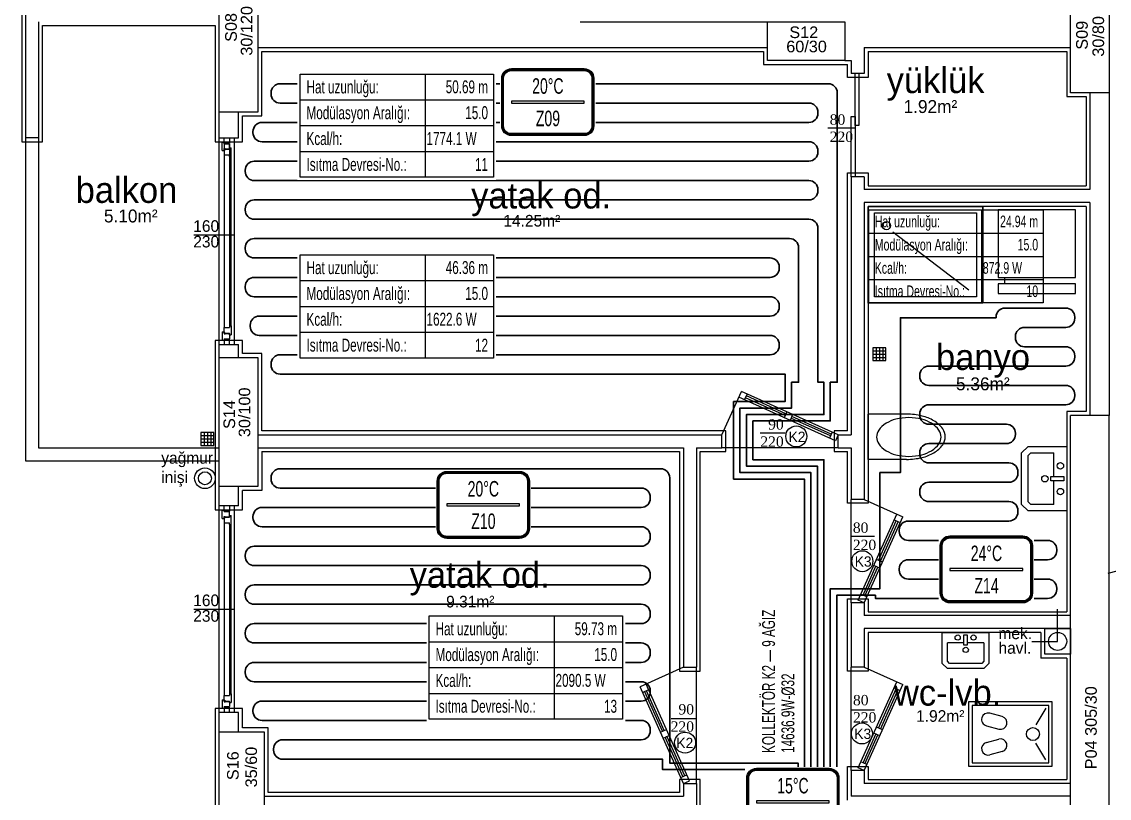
# Model space of a CAD drawing. Header units: centimetres. Extents: x 252602 to 265542, y -444050 to -441150.
# Drawn here: x 252602 to 253445, y -442857 to -442256 of the extents above; entities that cross this region are included whole.
import ezdxf
from ezdxf.enums import TextEntityAlignment as Align

# ---------------------------------------------------------------- set-up
doc = ezdxf.new("R2010")
doc.units = ezdxf.units.CM
for name, color, linetype in [('ROTAS-ISITMA-CAP', 41, 'Continuous'), ('ROTAS-ISITMA-ETIKET', 2, 'Continuous'), ('ROTAS-ISITMA-MAHAL-ETIKET', 2, 'Continuous'), ('ROTAS-MIMARI', 8, 'Continuous'), ('ROTAS-MIMARI-YAZI', 8, 'Continuous')]:
    doc.layers.add(name, color=color, linetype=linetype)
doc.layers.add('ROTAS-ISITMA-PEX', color=1, linetype='Continuous', lineweight=30)
doc.styles.add('arial_1_18', font='arial.ttf', dxfattribs={"height": 0.2})
doc.styles.add('ROTAS-YAZI', font='arial.ttf')

# ---------------------------------------------------------------- blocks, each defined once
blk = doc.blocks.new('ROTAS-YI-MAHAL')
at = {"color": 2, "extrusion": (0, 0, -1)}
for points in [[(35.71, -18.44), (35.71, 18.44, 0.414214), (28.21, 25.94), (-28.21, 25.94, 0.414214), (-35.71, 18.44), (-35.71, -18.44, 0.414214), (-28.21, -25.94), (28.21, -25.94, 0.414214)], [(34.21, -18.44), (34.21, 18.44, 0.414214), (28.21, 24.44), (-28.21, 24.44, 0.414214), (-34.21, 18.44), (-34.21, -18.44, 0.414214), (-28.21, -24.44), (28.21, -24.44, 0.414214)]]:
    blk.add_lwpolyline(points, format="xyb", close=True, dxfattribs=at)
at = {"color": 4, "extrusion": (0, 0, -1)}
for points in [[(35.21, -18.44), (35.21, 18.44, 0.414214), (28.21, 25.44), (-28.21, 25.44, 0.414214), (-35.21, 18.44), (-35.21, -18.44, 0.414214), (-28.21, -25.44), (28.21, -25.44, 0.414214)], [(34.71, -18.44), (34.71, 18.44, 0.414214), (28.21, 24.94), (-28.21, 24.94, 0.414214), (-34.71, 18.44), (-34.71, -18.44, 0.414214), (-28.21, -24.94), (28.21, -24.94, 0.414214)]]:
    blk.add_lwpolyline(points, format="xyb", close=True, dxfattribs=at)
at = {"color": 2, "extrusion": (0, 0, -1)}
blk.add_lwpolyline([(28.21, -0.75), (-28.21, -0.75), (-28.21, 0.75), (28.21, 0.75)], close=True, dxfattribs=at)
at = {"color": 4, "style": 'ROTAS-YAZI', "width": 0.65}
blk.add_attdef('DERECE', (-12.12, 6.47), '', height=12, dxfattribs=at)
at = {"color": 2, "style": 'ROTAS-YAZI', "width": 0.65, "flags": 1}
for tag in ['ALAN', 'MAHAL']:
    blk.add_attdef(tag, (0, 0), '', height=5, dxfattribs=at)
at = {"color": 1, "style": 'ROTAS-YAZI', "width": 0.65}
blk.add_attdef('NO', (-9.26, -18.64), '', height=12, dxfattribs=at)
blk = doc.blocks.new('ROTAS-YI-ETIKET')
at = {"color": 2}
for p, q in [((96.87, 0), (96.87, -80)), ((0, -20), (150, -20)), ((0, -40), (150, -40)), ((0, -60), (150, -60))]:
    blk.add_line(p, q, dxfattribs=at)
at = {"color": 2, "extrusion": (0, 0, -1)}
blk.add_lwpolyline([(-150, 0), (-150, -80), (0, -80), (0, 0)], close=True, dxfattribs=at)
at = {"color": 2, "style": 'ROTAS-YAZI', "width": 0.65}
for s, p in [('Hat uzunluğu:', (5, -10)), ('Modülasyon Aralığı:', (5, -30)), ('Kcal/h:', (5, -50)), ('Isıtma Devresi-No.:', (5, -70))]:
    blk.add_text(s, height=10, dxfattribs=at).set_placement(p, align=Align.MIDDLE_LEFT)
at = {"color": 2, "style": 'ROTAS-YAZI', "width": 0.65, "flags": 1}
for tag in ['ALAN', 'NO', 'DERECE', 'BORU', 'MAHAL']:
    blk.add_attdef(tag, (0, 0), '', height=5, dxfattribs=at)
at = {"color": 2, "style": 'ROTAS-YAZI', "width": 0.65}
for tag, p in [('UZ', (145.7, -14.93)), ('AR', (145.7, -34.94)), ('NO1', (145.7, -75.02))]:
    blk.add_attdef(tag, text='', height=10, dxfattribs=at).set_placement(p, align=Align.RIGHT)
blk.add_attdef('YER', (98.01, -54.93), '', height=10, dxfattribs=at)

msp = doc.modelspace()

# ---------------------------------------------------------------- linework, layer by layer
at = {"layer": 'ROTAS-ISITMA-PEX'}
for points in [[(253224, -442895), (253224, -442595), (253169, -442595), (253169, -442565), (253229, -442565), (253229, -442535), (253234.43, -442535), (253234.43, -442528.75), (253234.43, -442310.75, 0.414214), (253227.43, -442303.75), (252802.5, -442303.75, 0.414214), (252795.5, -442310.75), (252795.5, -442311.75, 0.414214), (252802.5, -442318.75), (253212.43, -442318.75, -0.414214), (253219.43, -442325.75), (253219.43, -442326.75, -0.414214), (253212.43, -442333.75), (252788.5, -442333.75, 0.414214), (252781.5, -442340.75), (252781.5, -442341.75, 0.414214), (252788.5, -442348.75), (253212.43, -442348.75, -0.414214), (253219.43, -442355.75), (253219.43, -442356.75, -0.414214), (253212.43, -442363.75), (252782.5, -442363.75, 0.414214), (252775.5, -442370.75), (252775.5, -442371.75, 0.414214), (252782.5, -442378.75), (253212.43, -442378.75, -0.414214), (253219.43, -442385.75), (253219.43, -442386.75, -0.414214), (253212.43, -442393.75), (252782.5, -442393.75, 0.414214), (252775.5, -442400.75), (252775.5, -442401.75, 0.414214), (252782.5, -442408.75), (253212.43, -442408.75, -0.414214), (253219.43, -442415.75), (253219.43, -442528.75), (253219.43, -442535), (253224, -442535), (253224, -442560), (253164, -442560), (253164, -442600), (253219, -442600), (253219, -442900)], [(253214, -442905), (253214, -442605), (253159, -442605), (253159, -442555), (253199, -442555), (253199, -442535), (253204.43, -442535), (253204.43, -442528.75), (253204.43, -442430.75, 0.414214), (253197.43, -442423.75), (252782.5, -442423.75, 0.414214), (252775.5, -442430.75), (252775.5, -442431.75, 0.414214), (252782.5, -442438.75), (253182.43, -442438.75, -0.414214), (253189.43, -442445.75), (253189.43, -442446.75, -0.414214), (253182.43, -442453.75), (252782.5, -442453.75, 0.414214), (252775.5, -442460.75), (252775.5, -442461.75, 0.414214), (252782.5, -442468.75), (253182.43, -442468.75, -0.414214), (253189.43, -442475.75), (253189.43, -442476.75, -0.414214), (253182.43, -442483.75), (252786.36, -442483.75, 0.414214), (252779.36, -442490.75), (252779.36, -442491.75, 0.414214), (252786.36, -442498.75), (253182.43, -442498.75, -0.414214), (253189.43, -442505.75), (253189.43, -442506.75, -0.414214), (253182.43, -442513.75), (252802.5, -442513.75, 0.414214), (252795.5, -442520.75), (252795.5, -442521.75, 0.414214), (252802.5, -442528.75), (253189.43, -442528.75), (253194, -442528.75), (253194, -442550), (253154, -442550), (253154, -442610), (253209, -442610), (253209, -442910)], [(253229, -442890), (253229, -442695), (253267.5, -442695), (253267.5, -442687.5), (253267.5, -442605), (253283.38, -442605), (253283.38, -442485), (253357.5, -442485), (253357.5, -442484.5, -0.414214), (253364.5, -442477.5), (253411.5, -442477.5, -0.414214), (253418.5, -442484.5), (253418.5, -442485.5, -0.414214), (253411.5, -442492.5), (253379.5, -442492.5, 0.414214), (253372.5, -442499.5), (253372.5, -442500.5, 0.414214), (253379.5, -442507.5), (253411.5, -442507.5, -0.414214), (253418.5, -442514.5), (253418.5, -442515.5, -0.414214), (253411.5, -442522.5), (253305.38, -442522.5, 0.414214), (253298.38, -442529.5), (253298.38, -442530.5, 0.414214), (253305.38, -442537.5), (253411.5, -442537.5, -0.414214), (253418.5, -442544.5), (253418.5, -442545.5, -0.414214), (253411.5, -442552.5), (253305.38, -442552.5, 0.414214), (253298.38, -442559.5), (253298.38, -442560.5, 0.414214), (253305.38, -442567.5), (253365.5, -442567.5, -0.414214), (253372.5, -442574.5), (253372.5, -442575.5, -0.414214), (253365.5, -442582.5), (253305.38, -442582.5, 0.414214), (253298.38, -442589.5), (253298.38, -442590.5, 0.414214), (253305.38, -442597.5), (253367.5, -442597.5, -0.414214), (253374.5, -442604.5), (253374.5, -442605.5, -0.414214), (253367.5, -442612.5), (253305.38, -442612.5, 0.414214), (253298.38, -442619.5), (253298.38, -442620.5, 0.414214), (253305.38, -442627.5), (253367.5, -442627.5, -0.414214), (253374.5, -442634.5), (253374.5, -442635.5, -0.414214), (253367.5, -442642.5), (253289.5, -442642.5, 0.414214), (253282.5, -442649.5), (253282.5, -442650.5, 0.414214), (253289.5, -442657.5), (253397.5, -442657.5, -0.414214), (253404.5, -442664.5), (253404.5, -442665.5, -0.414214), (253397.5, -442672.5), (253289.5, -442672.5, 0.414214), (253282.5, -442679.5), (253282.5, -442680.5, 0.414214), (253289.5, -442687.5), (253397.5, -442687.5, -0.414214), (253404.5, -442694.5), (253404.5, -442695.5, -0.414214), (253397.5, -442702.5), (253282.5, -442702.5), (253264, -442702.5), (253264, -442700), (253234, -442700), (253234, -442885)], [(253204, -442915), (253204, -442830), (253104.5, -442830), (253104.5, -442827), (253104.5, -442609, 0.414214), (253097.5, -442602), (252802.5, -442602, 0.414214), (252795.5, -442609), (252795.5, -442610, 0.414214), (252802.5, -442617), (253082.5, -442617, -0.414214), (253089.5, -442624), (253089.5, -442625, -0.414214), (253082.5, -442632), (252788.5, -442632, 0.414214), (252781.5, -442639), (252781.5, -442640, 0.414214), (252788.5, -442647), (253082.5, -442647, -0.414214), (253089.5, -442654), (253089.5, -442655, -0.414214), (253082.5, -442662), (252782.5, -442662, 0.414214), (252775.5, -442669), (252775.5, -442670, 0.414214), (252782.5, -442677), (253082.5, -442677, -0.414214), (253089.5, -442684), (253089.5, -442685, -0.414214), (253082.5, -442692), (252782.5, -442692, 0.414214), (252775.5, -442699), (252775.5, -442700, 0.414214), (252782.5, -442707), (253082.5, -442707, -0.414214), (253089.5, -442714), (253089.5, -442715, -0.414214), (253082.5, -442722), (252782.5, -442722, 0.414214), (252775.5, -442729), (252775.5, -442730, 0.414214), (252782.5, -442737), (253082.5, -442737, -0.414214), (253089.5, -442744), (253089.5, -442745, -0.414214), (253082.5, -442752), (252782.5, -442752, 0.414214), (252775.5, -442759), (252775.5, -442760, 0.414214), (252782.5, -442767), (253082.5, -442767, -0.414214), (253089.5, -442774), (253089.5, -442775, -0.414214), (253082.5, -442782), (252788.5, -442782, 0.414214), (252781.5, -442789), (252781.5, -442790, 0.414214), (252788.5, -442797), (253082.5, -442797, -0.414214), (253089.5, -442804), (253089.5, -442805, -0.414214), (253082.5, -442812), (252804.5, -442812, 0.414214), (252797.5, -442819), (252797.5, -442820, 0.414214), (252804.5, -442827), (253089.5, -442827), (253099, -442827), (253099, -442835), (253199, -442835), (253199, -442920)]]:
    msp.add_lwpolyline(points, format="xyb", dxfattribs=at)
at = {"layer": 'ROTAS-MIMARI', "ltscale": 0.03}
for p, q in [((252602.24, -442142.76), (252602.24, -442348.76)), ((252605.24, -442145.76), (252605.24, -442345.76)), ((252615.24, -442255.76), (252615.24, -442345.76)), ((252618.24, -442348.76), (252618.24, -442258.76)), ((252618.24, -442258.76), (252752.24, -442258.76)), ((252752.24, -442258.76), (252752.24, -442325.76)), ((253035.24, -442255.76), (253180.24, -442255.76)), ((252785.24, -442275.76), (253180.24, -442275.76)), ((252788.24, -442328.76), (252788.24, -442278.76)), ((252788.24, -442278.76), (253177.24, -442278.76)), ((253177.24, -442278.76), (253177.24, -442288.76)), ((253255.24, -442275.76), (253415.24, -442275.76)), ((253255.24, -442275.76), (253255.24, -442295.9)), ((253258.24, -442278.76), (253412.24, -442278.76)), ((253258.24, -442278.76), (253258.24, -442298.9)), ((253412.24, -442278.76), (253412.24, -442313.76)), ((253240.24, -442285.76), (253245.24, -442285.76)), ((253245.24, -442285.76), (253245.24, -442295.9)), ((253177.24, -442288.76), (253233.24, -442288.76)), ((253233.24, -442288.76), (253242.24, -442288.76)), ((253242.24, -442298.9), (253242.24, -442288.76)), ((253255.24, -442295.9), (253245.24, -442295.9)), ((253248.24, -442336.05), (253248.24, -442296.05)), ((253251.24, -442296.05), (253251.24, -442336.05)), ((253258.24, -442298.9), (253242.24, -442298.9)), ((253430.24, -442310.76), (253430.24, -442385.76)), ((253445.24, -442310.76), (253445.24, -442560.76)), ((253412.24, -442313.76), (253427.24, -442313.76)), ((253427.24, -442313.76), (253427.24, -442382.76)), ((252752.24, -442325.76), (252752.24, -442348.76)), ((252755.24, -442345.76), (252755.24, -442325.76)), ((252770.24, -442345.76), (252770.24, -442325.76)), ((252773.24, -442348.76), (252773.24, -442328.76)), ((252773.24, -442328.76), (252788.24, -442328.76)), ((253245.24, -442375.9), (253245.24, -442329.08)), ((253245.24, -442329.08), (253248.24, -442329.08)), ((253248.24, -442329.08), (253248.24, -442375.9)), ((253248.24, -442338.06), (253227.13, -442338.06)), ((253251.24, -442336.05), (253248.24, -442336.05)), ((252615.24, -442345.76), (252605.24, -442345.76)), ((252755.24, -442345.76), (252770.24, -442345.76)), ((252755.24, -442505.76), (252755.24, -442345.76)), ((252759.25, -442349.76), (252759.25, -442345.76)), ((252763.25, -442345.76), (252763.25, -442349.76)), ((252767.05, -442505.76), (252767.05, -442345.76)), ((252602.24, -442348.76), (252618.24, -442348.76)), ((252752.24, -442348.76), (252773.24, -442348.76)), ((252757.65, -442349.06), (252759.05, -442349.06)), ((252757.65, -442355.46), (252757.65, -442349.06)), ((252757.65, -442355.46), (252759.05, -442355.46)), ((252759.05, -442349.06), (252759.05, -442492.56)), ((252759.05, -442350.26), (252759.05, -442349.06)), ((252759.05, -442350.26), (252763.25, -442350.26)), ((252759.05, -442353.96), (252760.05, -442353.96)), ((252759.05, -442355.46), (252759.05, -442353.96)), ((252759.05, -442354.56), (252759.05, -442358.96)), ((252759.05, -442354.56), (252759.55, -442354.56)), ((252763.25, -442349.76), (252759.25, -442349.76)), ((252759.55, -442354.86), (252759.55, -442354.56)), ((252759.55, -442354.86), (252760.05, -442354.86)), ((252760.05, -442354.26), (252760.05, -442353.96)), ((252760.05, -442354.26), (252763.25, -442354.26)), ((252760.05, -442354.86), (252760.05, -442354.56)), ((252760.05, -442354.56), (252763.25, -442354.56)), ((252763.25, -442350.26), (252763.25, -442491.36)), ((252763.25, -442354.26), (252763.25, -442350.26)), ((252763.25, -442353.36), (252763.25, -442354.56)), ((252763.25, -442353.36), (252764.65, -442353.36)), ((252764.65, -442491.36), (252764.65, -442353.36)), ((252764.65, -442360.16), (252764.65, -442353.36)), ((252759.05, -442358.96), (252763.25, -442358.96)), ((252763.25, -442360.16), (252763.25, -442358.96)), ((252763.25, -442360.16), (252764.65, -442360.16)), ((253242.24, -442572.76), (253242.24, -442372.9)), ((253242.24, -442372.9), (253258.24, -442372.9)), ((253245.24, -442375.9), (253245.24, -442575.76)), ((253255.24, -442375.9), (253245.24, -442375.9)), ((253248.24, -442375.9), (253245.24, -442375.9)), ((253255.24, -442375.9), (253255.24, -442385.76)), ((253258.24, -442372.9), (253258.24, -442382.76)), ((253430.24, -442385.76), (253255.24, -442385.76)), ((253258.24, -442382.76), (253427.24, -442382.76)), ((253430.24, -442395.76), (253255.24, -442395.76)), ((253255.24, -442395.76), (253255.24, -442625.76)), ((253430.24, -442395.76), (253430.24, -442560.76)), ((253427.24, -442398.76), (253258.24, -442398.76)), ((253258.24, -442398.76), (253258.24, -442628.76)), ((253347.24, -442468.76), (253347.24, -442398.76)), ((253427.24, -442398.76), (253427.24, -442557.76)), ((252735.61, -442420.81), (252767.05, -442420.81)), ((252757.65, -442496.06), (252757.65, -442502.46)), ((252757.65, -442496.06), (252759.05, -442496.06)), ((252759.05, -442492.56), (252763.25, -442492.56)), ((252759.05, -442496.96), (252759.05, -442492.56)), ((252759.05, -442496.06), (252759.05, -442497.56)), ((252759.05, -442496.96), (252759.55, -442496.96)), ((252759.05, -442497.56), (252760.05, -442497.56)), ((252759.55, -442496.66), (252760.05, -442496.66)), ((252759.55, -442496.66), (252759.55, -442496.96)), ((252760.05, -442496.66), (252760.05, -442496.96)), ((252760.05, -442496.96), (252763.25, -442496.96)), ((252760.05, -442497.26), (252760.05, -442497.56)), ((252760.05, -442497.26), (252763.25, -442497.26)), ((252763.25, -442491.36), (252763.25, -442492.56)), ((252763.25, -442491.36), (252764.65, -442491.36)), ((252763.25, -442498.16), (252763.25, -442496.96)), ((252763.25, -442497.26), (252763.25, -442501.26)), ((252763.25, -442498.16), (252764.65, -442498.16)), ((252764.65, -442491.36), (252764.65, -442498.16)), ((252773.24, -442502.76), (252752.24, -442502.76)), ((252752.24, -442502.76), (252752.24, -442515.76)), ((252755.24, -442515.76), (252755.24, -442505.76)), ((252755.24, -442505.76), (252770.24, -442505.76)), ((252757.65, -442502.46), (252759.05, -442502.46)), ((252759.05, -442501.26), (252759.05, -442502.46)), ((252759.05, -442501.26), (252763.25, -442501.26)), ((252759.25, -442501.76), (252759.25, -442505.76)), ((252763.25, -442501.76), (252759.25, -442501.76)), ((252763.25, -442505.76), (252763.25, -442501.76)), ((252770.24, -442515.76), (252770.24, -442505.76)), ((252773.24, -442512.76), (252773.24, -442502.76)), ((252752.24, -442515.76), (252752.24, -442585.76)), ((252788.24, -442512.76), (252773.24, -442512.76)), ((252788.24, -442572.76), (252788.24, -442512.76)), ((253272.04, -442508.24), (253262.04, -442508.24)), ((253262.04, -442508.24), (253262.04, -442518.24)), ((253262.04, -442510.71), (253272.04, -442510.71)), ((253262.04, -442513.24), (253272.04, -442513.24)), ((253262.04, -442515.77), (253272.04, -442515.77)), ((253264.51, -442508.24), (253264.51, -442518.24)), ((253267.13, -442508.24), (253267.13, -442518.24)), ((253269.74, -442508.24), (253269.74, -442518.24)), ((253272.04, -442518.24), (253272.04, -442508.24)), ((253262.04, -442518.24), (253272.04, -442518.24)), ((253144.99, -442575.76), (253160.11, -442542.12)), ((253232.94, -442580.32), (253158.06, -442546.68)), ((253234.99, -442575.76), (253160.11, -442542.12)), ((253162.62, -442548.73), (253164.67, -442544.17)), ((253193.96, -442560.84), (253163.36, -442547.09)), ((253194.61, -442559.4), (253164.01, -442545.65)), ((253195.27, -442557.92), (253193.22, -442562.48)), ((253412.24, -442557.76), (253412.24, -442712.76)), ((253427.24, -442557.76), (253412.24, -442557.76)), ((253199.83, -442559.97), (253197.78, -442564.53)), ((253229.12, -442576.64), (253198.52, -442562.89)), ((253229.77, -442575.2), (253199.17, -442561.45)), ((253288.12, -442559.76), (253258.19, -442559.76)), ((253258.19, -442559.76), (253258.19, -442594.8)), ((252751.09, -442573.9), (252741.09, -442573.9)), ((252741.09, -442573.9), (252741.09, -442583.9)), ((252743.56, -442573.9), (252743.56, -442583.9)), ((252746.17, -442573.9), (252746.17, -442583.9)), ((252748.79, -442573.9), (252748.79, -442583.9)), ((252751.09, -442583.9), (252751.09, -442573.9)), ((253147.99, -442572.76), (252788.24, -442572.76)), ((253147.99, -442588.76), (253147.99, -442572.76)), ((253174.74, -442574.13), (253194.06, -442574.13)), ((253230.43, -442573.71), (253228.38, -442578.28)), ((253242.24, -442572.76), (253231.99, -442572.76)), ((253231.99, -442572.76), (253231.99, -442588.76)), ((252741.09, -442576.37), (252751.09, -442576.37)), ((252741.09, -442578.9), (252751.09, -442578.9)), ((252741.09, -442581.43), (252751.09, -442581.43)), ((252785.24, -442575.76), (253144.99, -442575.76)), ((253144.99, -442585.76), (253144.99, -442575.76)), ((253234.99, -442575.76), (253232.94, -442580.32)), ((253234.99, -442575.76), (253245.24, -442575.76)), ((253234.99, -442585.76), (253234.99, -442575.76)), ((252741.09, -442583.9), (252751.09, -442583.9)), ((252752.24, -442585.76), (252752.24, -442633.76)), ((252785.24, -442585.76), (253115.24, -442585.76)), ((252788.24, -442588.76), (253112.24, -442588.76)), ((252788.24, -442588.76), (252788.24, -442618.76)), ((253112.24, -442588.76), (253112.24, -442758.76)), ((253115.24, -442585.76), (253115.24, -442755.76)), ((253125.24, -442585.76), (253144.99, -442585.76)), ((253125.24, -442585.76), (253125.24, -442755.76)), ((253128.24, -442758.76), (253128.24, -442588.76)), ((253128.24, -442588.76), (253147.99, -442588.76)), ((253234.99, -442585.76), (253144.99, -442585.76)), ((253231.99, -442588.76), (253242.24, -442588.76)), ((253234.99, -442585.76), (253245.24, -442585.76)), ((253242.24, -442628.76), (253242.24, -442588.76)), ((253245.24, -442585.76), (253245.24, -442625.76)), ((253288.12, -442594.76), (253258.23, -442594.76)), ((252755.24, -442630.76), (252755.24, -442615.76)), ((252770.24, -442630.76), (252770.24, -442615.76)), ((252773.24, -442633.76), (252773.24, -442618.76)), ((252788.24, -442618.76), (252773.24, -442618.76)), ((252752.24, -442633.76), (252773.24, -442633.76)), ((252770.24, -442630.76), (252755.24, -442630.76)), ((252755.24, -442790.76), (252755.24, -442630.76)), ((252759.25, -442634.76), (252759.25, -442630.76)), ((252763.25, -442630.76), (252763.25, -442634.76)), ((252767.05, -442790.76), (252767.05, -442630.76)), ((253258.24, -442628.76), (253242.24, -442628.76)), ((253255.24, -442625.76), (253245.24, -442625.76)), ((253245.24, -442705.76), (253245.24, -442625.76)), ((253255.24, -442625.76), (253285.15, -442639.2)), ((252757.65, -442640.46), (252757.65, -442634.06)), ((252757.65, -442634.06), (252759.05, -442634.06)), ((252757.65, -442640.46), (252759.05, -442640.46)), ((252759.05, -442635.26), (252759.05, -442634.06)), ((252759.05, -442635.26), (252763.25, -442635.26)), ((252759.05, -442640.46), (252759.05, -442638.96)), ((252759.05, -442638.96), (252760.05, -442638.96)), ((252759.05, -442639.56), (252759.55, -442639.56)), ((252759.05, -442639.56), (252759.05, -442643.96)), ((252763.25, -442634.76), (252759.25, -442634.76)), ((252759.55, -442639.86), (252759.55, -442639.56)), ((252759.55, -442639.86), (252760.05, -442639.86)), ((252760.05, -442639.26), (252760.05, -442638.96)), ((252760.05, -442639.26), (252763.25, -442639.26)), ((252760.05, -442639.56), (252763.25, -442639.56)), ((252760.05, -442639.86), (252760.05, -442639.56)), ((252763.25, -442639.26), (252763.25, -442635.26)), ((252763.25, -442638.36), (252764.65, -442638.36)), ((252763.25, -442638.36), (252763.25, -442639.56)), ((252764.65, -442645.16), (252764.65, -442638.36)), ((253250.68, -442703.71), (253280.59, -442637.15)), ((253255.24, -442705.76), (253285.15, -442639.2)), ((253278.54, -442641.71), (253283.1, -442643.76)), ((252759.05, -442643.96), (252759.05, -442777.56)), ((252759.05, -442643.96), (252763.25, -442643.96)), ((252763.25, -442645.16), (252763.25, -442643.96)), ((252763.25, -442645.16), (252763.25, -442776.36)), ((252763.25, -442645.16), (252764.65, -442645.16)), ((252764.65, -442776.36), (252764.65, -442645.16)), ((253266.43, -442673.05), (253280.18, -442642.45)), ((253267.87, -442673.7), (253281.62, -442643.1)), ((253263.35, -442654.51), (253245.24, -442654.51)), ((253444.49, -442682.86), (253566.74, -442651.15)), ((253269.35, -442674.36), (253264.79, -442672.31)), ((253254.37, -442699.89), (253264.38, -442677.61)), ((253255.81, -442700.54), (253265.82, -442678.26)), ((253267.3, -442678.92), (253262.74, -442676.87)), ((253257.29, -442701.2), (253252.73, -442699.15)), ((253242.24, -442758.76), (253242.24, -442702.76)), ((253242.24, -442702.76), (253258.24, -442702.76)), ((253245.24, -442705.76), (253245.24, -442755.76)), ((253255.24, -442705.76), (253245.24, -442705.76)), ((253255.24, -442705.76), (253250.68, -442703.71)), ((253255.24, -442705.76), (253255.24, -442715.76)), ((253258.24, -442702.76), (253258.24, -442712.76)), ((252735.61, -442710.76), (252767.05, -442710.76)), ((253415.24, -442715.76), (253255.24, -442715.76)), ((253258.24, -442712.76), (253412.24, -442712.76)), ((253405.24, -442735.76), (253405.24, -442710.76)), ((253415.24, -442725.76), (253255.24, -442725.76)), ((253255.24, -442725.76), (253255.24, -442755.76)), ((253395.24, -442725.76), (253415.24, -442725.76)), ((253395.24, -442745.76), (253395.24, -442725.76)), ((253415.24, -442725.76), (253415.24, -442745.76)), ((253392.24, -442728.76), (253258.24, -442728.76)), ((253258.24, -442728.76), (253258.24, -442758.76)), ((253315.75, -442728.76), (253352.02, -442728.76)), ((253315.75, -442752.76), (253315.75, -442728.76)), ((253332.54, -442738.59), (253332.54, -442730.59)), ((253332.54, -442730.59), (253335.22, -442730.59)), ((253335.22, -442730.59), (253335.22, -442738.59)), ((253352.02, -442728.76), (253352.02, -442752.76)), ((253392.24, -442728.76), (253392.24, -442748.76)), ((253332.54, -442736.76), (253319.75, -442736.76)), ((253319.75, -442751.11), (253319.75, -442736.76)), ((253335.22, -442738.59), (253332.54, -442738.59)), ((253348.02, -442736.76), (253335.22, -442736.76)), ((253348.02, -442736.76), (253348.02, -442751.11)), ((253385.24, -442735.76), (253405.24, -442735.76)), ((253321.41, -442752.76), (253319.75, -442751.11)), ((253348.02, -442751.11), (253346.36, -442752.76)), ((253412.24, -442748.76), (253392.24, -442748.76)), ((253415.24, -442745.76), (253395.24, -442745.76)), ((253412.24, -442748.76), (253412.24, -442787.76)), ((253115.24, -442755.76), (253081.59, -442770.88)), ((253112.24, -442758.76), (253128.24, -442758.76)), ((253115.24, -442755.76), (253125.24, -442755.76)), ((253125.24, -442845.76), (253125.24, -442755.76)), ((253258.24, -442758.76), (253242.24, -442758.76)), ((253255.24, -442755.76), (253245.24, -442755.76)), ((253245.24, -442835.76), (253245.24, -442755.76)), ((253255.24, -442755.76), (253285.15, -442769.2)), ((253319.75, -442756.76), (253315.75, -442752.76)), ((253348.02, -442756.76), (253319.75, -442756.76)), ((253346.36, -442752.76), (253321.41, -442752.76)), ((253352.02, -442752.76), (253348.02, -442756.76)), ((253119.8, -442843.71), (253086.16, -442768.83)), ((253250.68, -442833.71), (253280.59, -442767.15)), ((252763.25, -442776.36), (252763.25, -442777.56)), ((252763.25, -442776.36), (252764.65, -442776.36)), ((252764.65, -442776.36), (252764.65, -442783.16)), ((253115.24, -442845.76), (253081.59, -442770.88)), ((253088.2, -442773.39), (253083.64, -442775.44)), ((253098.88, -442805.38), (253085.13, -442774.78)), ((253100.32, -442804.73), (253086.57, -442774.13)), ((253255.24, -442835.76), (253285.15, -442769.2)), ((253266.43, -442803.05), (253280.18, -442772.45)), ((253267.87, -442803.7), (253281.62, -442773.1)), ((253278.54, -442771.71), (253283.1, -442773.76)), ((252757.65, -442781.06), (252757.65, -442787.46)), ((252757.65, -442781.06), (252759.05, -442781.06)), ((252759.05, -442777.56), (252763.25, -442777.56)), ((252759.05, -442781.96), (252759.05, -442777.56)), ((252759.05, -442781.06), (252759.05, -442782.56)), ((252759.05, -442781.96), (252759.55, -442781.96)), ((252759.05, -442782.56), (252760.05, -442782.56)), ((252759.55, -442781.66), (252760.05, -442781.66)), ((252759.55, -442781.66), (252759.55, -442781.96)), ((252760.05, -442781.66), (252760.05, -442781.96)), ((252760.05, -442781.96), (252763.25, -442781.96)), ((252760.05, -442782.26), (252760.05, -442782.56)), ((252760.05, -442782.26), (252763.25, -442782.26)), ((252763.25, -442783.16), (252763.25, -442781.96)), ((252763.25, -442782.26), (252763.25, -442786.26)), ((252763.25, -442783.16), (252764.65, -442783.16)), ((253336.09, -442782.54), (253336.09, -442832.54)), ((253401.09, -442782.54), (253336.09, -442782.54)), ((253338.87, -442785.32), (253338.87, -442829.76)), ((253398.31, -442785.32), (253338.87, -442785.32)), ((253398.31, -442829.76), (253398.31, -442785.32)), ((253401.09, -442832.54), (253401.09, -442782.54)), ((252752.24, -442787.76), (252752.24, -442805.76)), ((252773.24, -442787.76), (252752.24, -442787.76)), ((252755.24, -442805.76), (252755.24, -442790.76)), ((252770.24, -442790.76), (252755.24, -442790.76)), ((252757.65, -442787.46), (252759.05, -442787.46)), ((252759.05, -442786.26), (252759.05, -442787.46)), ((252759.05, -442786.26), (252763.25, -442786.26)), ((252759.25, -442786.76), (252759.25, -442790.76)), ((252763.25, -442786.76), (252759.25, -442786.76)), ((252763.25, -442790.76), (252763.25, -442786.76)), ((252770.24, -442805.76), (252770.24, -442790.76)), ((252773.24, -442802.76), (252773.24, -442787.76)), ((253263.37, -442789.14), (253245.26, -442789.14)), ((253362.21, -442794.01), (253352.55, -442791.42)), ((253396.09, -442787.54), (253388.32, -442800.29)), ((253412.24, -442787.76), (253412.24, -442842.74)), ((253105.67, -442795.48), (253125.24, -442795.48)), ((253269.35, -442804.36), (253264.79, -442802.31)), ((253349.97, -442801.08), (253359.63, -442803.66)), ((252752.24, -442805.76), (252752.24, -442865.76)), ((252793.24, -442802.76), (252773.24, -442802.76)), ((252793.24, -442852.76), (252793.24, -442802.76)), ((253097.39, -442806.04), (253101.95, -442803.99)), ((253099.44, -442810.6), (253104, -442808.55)), ((253114.68, -442840.54), (253100.93, -442809.94)), ((253116.12, -442839.89), (253102.37, -442809.29)), ((253254.37, -442829.89), (253264.38, -442807.61)), ((253255.81, -442830.54), (253265.82, -442808.26)), ((253267.3, -442808.92), (253262.74, -442806.87)), ((253349.97, -442814.01), (253359.63, -442811.42)), ((253396.09, -442827.54), (253388.32, -442814.72)), ((253362.21, -442821.08), (253352.55, -442823.66)), ((253242.24, -442858.76), (253242.24, -442832.76)), ((253242.24, -442832.76), (253258.24, -442832.76)), ((253245.24, -442835.76), (253245.24, -442855.76)), ((253255.24, -442835.76), (253245.24, -442835.76)), ((253255.24, -442835.76), (253250.68, -442833.71)), ((253257.29, -442831.2), (253252.73, -442829.15)), ((253255.24, -442835.76), (253255.24, -442845.76)), ((253258.24, -442832.76), (253258.24, -442842.76)), ((253336.09, -442832.54), (253401.09, -442832.54)), ((253338.87, -442829.76), (253398.31, -442829.76)), ((253128.24, -442842.76), (253112.24, -442842.76)), ((253112.24, -442842.76), (253112.24, -442847.76)), ((253113.19, -442841.2), (253117.75, -442839.15)), ((253115.24, -442845.76), (253119.8, -442843.71)), ((253128.24, -442850.76), (253128.24, -442842.76)), ((253258.24, -442842.74), (253412.24, -442842.74)), ((253112.24, -442852.76), (252793.24, -442852.76)), ((253112.24, -442847.76), (253112.24, -442852.76)), ((253115.24, -442845.76), (253115.24, -442855.76)), ((253115.24, -442845.76), (253125.24, -442845.76)), ((253125.24, -442845.76), (253125.24, -442875.76)), ((253128.24, -442865.76), (253128.24, -442850.76)), ((253415.24, -442845.74), (253255.24, -442845.74)), ((252790.24, -442855.76), (253115.24, -442855.76)), ((253415.24, -442855.74), (253245.24, -442855.74))]:
    msp.add_line(p, q, dxfattribs=at)
for points in [[(252755.24, -442325.76), (252755.24, -442205.76)], [(252785.24, -442205.76), (252785.24, -442325.76)], [(253415.24, -442310.76), (253415.24, -442230.76)], [(253445.24, -442230.76), (253445.24, -442310.76)], [(253180.24, -442285.76), (253180.24, -442255.76)], [(253180.24, -442255.76), (253240.24, -442255.76)], [(253240.24, -442255.76), (253240.24, -442285.76)], [(253240.24, -442285.76), (253180.24, -442285.76)], [(253445.24, -442310.76), (253415.24, -442310.76)], [(252785.24, -442325.76), (252755.24, -442325.76)], [(252605.24, -442345.76), (252605.24, -442595.76)], [(252615.24, -442345.76), (252615.24, -442585.76)], [(253419.08, -442401.39), (253359.08, -442401.39), (253359.08, -442453.74), (253419.08, -442453.74), (253419.08, -442401.39)], [(253336.51, -442463.76), (253277.51, -442418.76)], [(253364.08, -442453.74), (253364.08, -442458.74)], [(253419.08, -442458.74), (253359.08, -442458.74), (253359.08, -442466.39), (253419.08, -442466.39), (253419.08, -442458.74)], [(252755.24, -442615.76), (252755.24, -442515.76)], [(252755.24, -442515.76), (252785.24, -442515.76)], [(252785.24, -442515.76), (252785.24, -442615.76)], [(253445.24, -442560.76), (253415.24, -442560.76)], [(253415.24, -442865.76), (253415.24, -442560.76)], [(253445.24, -442865.76), (253445.24, -442560.76)], [(252615.24, -442585.76), (252755.24, -442585.76)], [(253402.33, -442629.73), (253384.41, -442629.73), (253382.33, -442627.65), (253382.33, -442591.8), (253384.41, -442589.73), (253402.33, -442589.73)], [(253402.33, -442607.92), (253402.33, -442589.73)], [(252605.24, -442595.76), (252755.24, -442595.76)], [(252785.24, -442615.76), (252755.24, -442615.76)], [(253402.33, -442629.73), (253402.33, -442611.27)], [(252755.24, -442865.76), (252755.24, -442805.76)], [(252755.24, -442805.76), (252790.24, -442805.76)], [(252790.24, -442805.76), (252790.24, -442865.76)]]:
    msp.add_lwpolyline(points, dxfattribs=at)
for points in [[(253258.24, -442398.76), (253347.24, -442398.76), (253347.24, -442473.76), (253258.24, -442473.76)], [(253263.24, -442403.76), (253342.24, -442403.76), (253342.24, -442468.76), (253263.24, -442468.76)], [(253412.33, -442584.73), (253412.33, -442634.73), (253382.33, -442634.73), (253377.33, -442629.73), (253377.33, -442589.73), (253382.33, -442584.73)], [(253410.05, -442611.27), (253400.05, -442611.27), (253400.05, -442607.92), (253410.05, -442607.92)]]:
    msp.add_lwpolyline(points, close=True, dxfattribs=at)
for centre, radius in [((253272.51, -442413.76), 3.16), ((253202.67, -442576.97), 8.14), ((253407.33, -442599.73), 2.52), ((252744.24, -442609.37), 8), ((252744.24, -442609.37), 5), ((253395.38, -442609.73), 2.52), ((253407.33, -442619.73), 2.52), ((253253.84, -442673.64), 8.14), ((253327.75, -442732.76), 2.02), ((253340.02, -442732.76), 2.02), ((253405.24, -442735.76), 7), ((253333.99, -442742.33), 2.02), ((253253.5, -442807.1), 8.14), ((253386.09, -442807.54), 5), ((253116.45, -442814.18), 8.14)]:
    msp.add_circle(centre, radius, dxfattribs=at)
for centre, radius, start, end in [((253286.62, -442590.86), 28.03, 103.95685, 120.96376), ((253289.88, -442603.95), 41.53, 90, 103.95685), ((253288.12, -442611.02), 51.26, 76.41629, 90), ((253289.88, -442603.95), 41.53, 76.04315, 90), ((253293.13, -442590.86), 28.03, 59.03624, 76.04315), ((253292.15, -442594.35), 34.11, 59.74356, 76.41629), ((253298.28, -442583.83), 21.94, 35.37781, 59.74356), ((253274.17, -442577.43), 9.3, 145.38051, 180), ((253281.67, -442582.6), 18.4, 120.96376, 145.38051), ((253298.09, -442582.6), 18.4, 34.61949, 59.03624), ((253305.58, -442577.43), 9.3, 360, 34.61949), ((253307.54, -442577.26), 10.58, 0, 35.37781), ((253274.17, -442577.43), 9.3, 180, 214.61949), ((253281.67, -442572.25), 18.4, 214.61949, 239.03624), ((253298.09, -442572.25), 18.4, 300.96376, 325.38051), ((253298.28, -442570.69), 21.94, 300.25644, 324.62219), ((253305.58, -442577.43), 9.3, 325.38051, 360), ((253307.54, -442577.26), 10.58, 324.62219, 360), ((253286.62, -442563.99), 28.03, 239.03624, 256.04315), ((253289.88, -442550.9), 41.53, 256.04315, 270), ((253289.88, -442550.9), 41.53, 270, 283.95685), ((253293.13, -442563.99), 28.03, 283.95685, 300.96376), ((253292.15, -442560.18), 34.11, 283.58371, 300.25644), ((253288.12, -442543.5), 51.26, 270, 283.58371), ((253351.26, -442796.25), 5, 75, 165), ((253360.92, -442798.83), 5, 255, 75), ((253351.26, -442796.25), 5, 165, 255), ((253351.26, -442818.83), 5, 105, 195), ((253360.92, -442816.25), 5, 285, 105), ((253351.26, -442818.83), 5, 195, 285)]:
    msp.add_arc(centre, radius, start, end, dxfattribs=at)

# ---------------------------------------------------------------- block references
at = {"layer": 'ROTAS-ISITMA-ETIKET', "xscale": 0.9, "yscale": 0.9}
msp.add_blockref('ROTAS-YI-ETIKET', (253259, -442401.5), dxfattribs=at).add_auto_attribs({'UZ': '24.94 m', 'AR': '15.0', 'NO1': '10', 'YER': '872.9 W'})

# ---------------------------------------------------------------- texts
at = {"layer": 'ROTAS-ISITMA-CAP', "color": 41, "style": 'ROTAS-YAZI', "width": 0.65}
for s, p in [('KOLLEKTÖR K2 — 9 AĞIZ', (253186.15, -442822.17)), ('14636.9W-%%C32', (253201.15, -442822.17))]:
    msp.add_text(s, height=10, rotation=90, dxfattribs=at).set_placement(p)
at = {"layer": 'ROTAS-MIMARI-YAZI', "ltscale": 0.03, "style": 'arial_1_18'}
for s, p in [('30/120', (252781.05, -442282.04)), ('S08', (252768.94, -442271.35)), ('30/80', (253441.23, -442282.81)), ('S09', (253428.58, -442277.4)), ('30/100', (252779.41, -442577.53)), ('S14', (252767.6, -442571.22)), ('P04 305/30', (253435.56, -442834.83)), ('35/60', (252784.6, -442848.83)), ('S16', (252770.39, -442843.25))]:
    msp.add_text(s, height=9, rotation=90, dxfattribs=at).set_placement(p)
for s, p in [('S12', (253197.27, -442268.41)), ('60/30', (253194.87, -442279.42))]:
    msp.add_text(s, height=9, dxfattribs=at).set_placement(p)
at = {"layer": 'ROTAS-MIMARI-YAZI', "ltscale": 0.03}
for s, p in [('160', (252735.18, -442418.51)), ('230', (252735.2, -442430.58)), ('160', (252735.18, -442708.46)), ('230', (252735.2, -442720.53)), ('mek.', (253359.34, -442734.01)), ('havl.', (253359.37, -442745.32))]:
    msp.add_text(s, height=9, dxfattribs=at).set_placement(p)
for s, width, insert, char_height, attachment_point in [('yüklük', 237.6489, (253348.52, -442290.99), 20, 3), ('1.92m²', 64.7169, (253327.4, -442316.44), 10, 3), ('balkon', 237.6489, (252722.84, -442376.08), 20, 3), ('yatak od.', 237.6489, (253059.15, -442380.41), 20, 3), ('5.10m²', 64.7169, (252707.57, -442401.22), 10, 3), ('14.25m²', 64.7169, (252975.55, -442405.39), 9, 1), ('banyo', 237.6489, (253383.83, -442505.51), 20, 3), ('5.36m²', 64.7169, (253368.05, -442531.25), 10, 3), ('yağmur\\Pinişi', 115.95, (252710.39, -442615.88), 9, 7), ('yatak od.', 237.6489, (253011.5, -442674.21), 20, 3), ('9.31m²', 64.7169, (252931.21, -442700.44), 9, 1), ('wc-lvb.', 237.6489, (253361.55, -442765.52), 20, 3), ('1.92m²', 64.7169, (253295.5, -442789.04), 9, 1)]:
    msp.add_mtext_dynamic_manual_height_columns(s, width=width, gutter_width=45, heights=[0], dxfattribs=dict(at, insert=insert, char_height=char_height, attachment_point=attachment_point))
at = {"layer": 'ROTAS-MIMARI-YAZI', "ltscale": 0.03, "char_height": 8}
for s, insert, width, attachment_point in [('{\\fTimes New Roman|b0|i0|c162|p18;80\\P220}', (253228.55, -442348.97), 23.5115, 7), ('{\\fTimes New Roman|b0|i0|c162|p18;90\\P220}', (253192.89, -442585.11), 23.5115, 9), ('K2', (253209.75, -442581.3), 23.8917, 9), ('{\\fTimes New Roman|b0|i0|c162|p18;90\\P220}', (253123.37, -442784.37), 23.5115, 3), ('K2', (253109.66, -442818.46), 23.8917, 7)]:
    msp.add_mtext(s, dxfattribs=dict(at, insert=insert, width=width, attachment_point=attachment_point))
at = {"layer": 'ROTAS-MIMARI-YAZI', "ltscale": 0.03, "char_height": 8, "attachment_point": 1, "rotation": 0}
for s, insert, width in [('{\\fTimes New Roman|b0|i0|c162|p18;80\\P220}', (253246.47, -442643.67), 23.5115), ('K3', (253247.95, -442669.88), 23.8917), ('{\\fTimes New Roman|b0|i0|c162|p18;80\\P220}', (253246.58, -442777.26), 23.5115), ('K3', (253247.61, -442803.35), 23.8917)]:
    msp.add_mtext(s, dxfattribs=dict(at, insert=insert, width=width))

# ---------------------------------------------------------------- next in the draw order: wipeouts: each hides what was drawn before it
for points in [[(252973, -442345), (253047, -442345), (253047, -442291), (252973, -442291)], [(252815.99, -442518.25), (252969.99, -442518.25), (252969.99, -442434.25), (252815.99, -442434.25)], [(252923, -442657), (252997, -442657), (252997, -442603), (252923, -442603)], [(253313, -442707), (253387, -442707), (253387, -442653), (253313, -442653)], [(252916, -442798), (253070, -442798), (253070, -442714), (252916, -442714)], [(253163, -442887), (253237, -442887), (253237, -442833), (253163, -442833)]]:
    msp.add_wipeout(points)

# ---------------------------------------------------------------- next in the draw order: block references
at = {"layer": 'ROTAS-ISITMA-ETIKET'}
for p, values in [((252817.99, -442436.25), {'UZ': '46.36 m', 'AR': '15.0', 'NO1': '12', 'YER': '1622.6 W'}), ((252918, -442716), {'UZ': '59.73 m', 'AR': '15.0', 'NO1': '13', 'YER': '2090.5 W'})]:
    msp.add_blockref('ROTAS-YI-ETIKET', p, dxfattribs=at).add_auto_attribs(values)
at = {"layer": 'ROTAS-ISITMA-MAHAL-ETIKET'}
for p, values in [((253010, -442318), {'DERECE': '20%%DC', 'NO': 'Z09'}), ((252960, -442630), {'DERECE': '20%%DC', 'NO': 'Z10'}), ((253350, -442680), {'DERECE': '24%%DC', 'NO': 'Z14'}), ((253200, -442860), {'DERECE': '15%%DC', 'NO': 'Z13'})]:
    msp.add_blockref('ROTAS-YI-MAHAL', p, dxfattribs=at).add_auto_attribs(values)

# ---------------------------------------------------------------- next in the draw order: wipeouts: each hides what was drawn before it
msp.add_wipeout([(252815.99, -442378.25), (252969.99, -442378.25), (252969.99, -442294.25), (252815.99, -442294.25)])

# ---------------------------------------------------------------- next in the draw order: block references
at = {"layer": 'ROTAS-ISITMA-ETIKET'}
msp.add_blockref('ROTAS-YI-ETIKET', (252817.99, -442296.25), dxfattribs=at).add_auto_attribs({'UZ': '50.69 m', 'AR': '15.0', 'NO1': '11', 'YER': '1774.1 W'})

doc.saveas('drawing.dxf')
